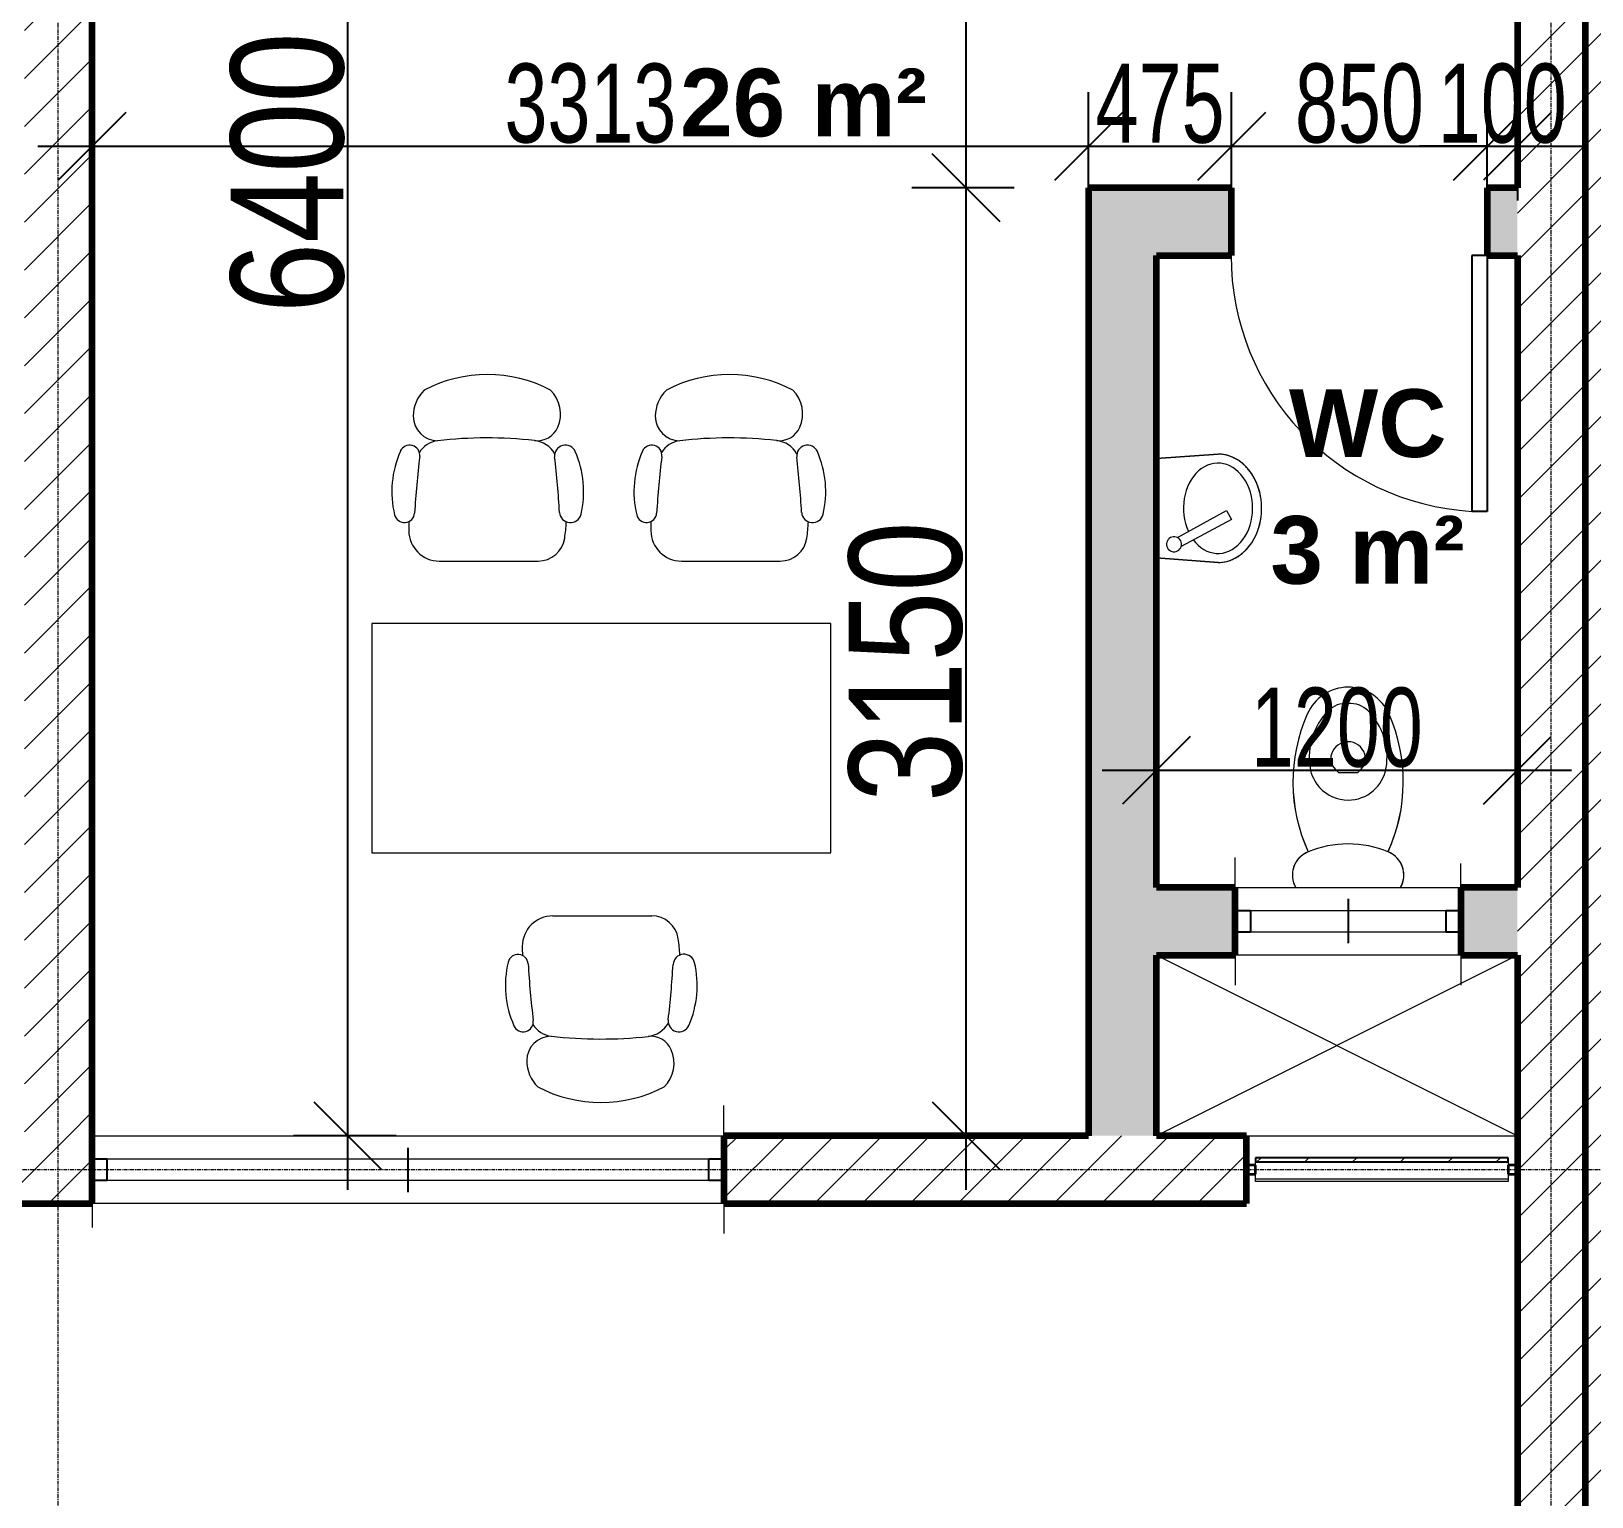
# Model space of a CAD drawing. Header units: millimetres. Extents: x -35190 to 411743, y -233114 to 23872.
# Drawn here: x 241586 to 246773, y -11419 to -6549 of the extents above; entities that cross this region are included whole.
import ezdxf

# ---------------------------------------------------------------- set-up
doc = ezdxf.new("R2010")
doc.units = ezdxf.units.MM
doc.linetypes.add('Grid Line', pattern=[22.225, 12.7, -3.175, 3.175, -3.175])
for name, color, linetype, lineweight in [('A-ANNO-DIMS', 211, 'Continuous', 9), ('A-AREA-IDEN', 2, 'Continuous', 9), ('A-DETL-THIN', 151, 'Continuous', 18), ('A-DOOR', 31, 'Continuous', 18), ('A-FLOR', 192, 'Continuous', 18), ('A-GLAZ', 151, 'Continuous', 18), ('A-GLAZ-CURT', 52, 'Continuous', 18), ('A-GLAZ-CWMG', 51, 'Continuous', 18), ('A-WALL', 113, 'Continuous', 18), ('A-WALL-PATT', 111, 'Continuous', 18), ('I-FURN', 30, 'Continuous', 18), ('P-SANR-FIXT', 6, 'Continuous', 18), ('S-GRID', 1, 'Continuous', 9)]:
    doc.layers.add(name, color=color, linetype=linetype, lineweight=lineweight)
doc.styles.add('Arial_3', font='arial.ttf', dxfattribs={"width": 0.8, "height": 375})
doc.styles.add('Arial_8', font='arial.ttf', dxfattribs={"width": 0.7, "height": 262.5})
doc.styles.add('Arial_B', font='arialbd.ttf', dxfattribs={"height": 225})
doc.dimstyles.new('main_4_5mm', dxfattribs={"dimscale": 304.8, "dimtxt": 382.597275, "dimasz": 0.738189, "dimexe": 0.590551, "dimexo": 0.0625, "dimgap": 0.024606, "dimtad": 1, "dimdec": 0, "dimzin": 0, "dimdsep": 46, "dimtxsty": 'Arial_3', "dimblk1": 'OBLIQUE', "dimblk2": 'OBLIQUE', "dimsah": 1, "dimcen": 0.09, "dimdle": 0.590551, "dimazin": 0, "dimtfac": 1, "dimtdec": 4, "dimtix": 1, "dimtmove": 0, "dimatfit": 3, "dimfxl": 0.590551, "dimfxlon": 1, "dimtvp": 1, "dimtolj": 1, "dimtzin": 0, "dimarcsym": 2})
doc.dimstyles.new('small_3_5mm', dxfattribs={"dimscale": 304.8, "dimtxt": 267.818092, "dimasz": 0.738189, "dimexe": 0.590551, "dimexo": 0.0625, "dimgap": 0.024606, "dimtad": 1, "dimdec": 0, "dimzin": 0, "dimdsep": 46, "dimtxsty": 'Arial_8', "dimblk1": 'OBLIQUE', "dimblk2": 'OBLIQUE', "dimsah": 1, "dimcen": 0.09, "dimdle": 0.590551, "dimazin": 0, "dimtfac": 1, "dimtdec": 4, "dimtix": 1, "dimtmove": 0, "dimatfit": 3, "dimfxl": 0.590551, "dimfxlon": 1, "dimtvp": 1, "dimtolj": 1, "dimtzin": 0, "dimarcsym": 2})
pattern_1 = [(45, (247326.97, -1578.69), (-79.5495, 79.5495), [])]

# ---------------------------------------------------------------- blocks, each defined once
blk = doc.blocks.new('Sliding - 2L - SL2_1 X 1_8-V2-SECOND FLOOR')
at = {"layer": 'A-GLAZ'}
for p, q in [((-723.8, 112.5), (-723.8, 212.5)), ((1376.2, 112.5), (1376.2, 212.5)), ((1326.2, 35), (-673.8, 35)), ((-673.8, -35), (1326.2, -35)), ((-723.8, -112.5), (-723.8, -192.5)), ((1376.2, -112.5), (1376.2, -212.5))]:
    blk.add_line(p, q, dxfattribs=at)
at = {"layer": 'A-GLAZ', "lineweight": 25}
for p, q in [((326.2, -75), (326.2, 72.5)), ((-673.8, 35), (-723.8, 35)), ((-673.8, -35), (-673.8, 35)), ((1376.2, 35), (1326.2, 35)), ((1326.2, -35), (1326.2, 35)), ((-723.8, -35), (-673.8, -35)), ((1326.2, -35), (1376.2, -35))]:
    blk.add_line(p, q, dxfattribs=at)
blk = doc.blocks.new('Basin - Small - Basin - Small-546006-SECOND FLOOR')
at = {"layer": 'P-SANR-FIXT'}
for p, q in [((7.1, 233.3), (37.7, 250.3)), ((97.3, 70.6), (7.1, 233.3)), ((37.7, 250.3), (126.8, 83)), ((-180, 205), (-165, 0)), ((-165, 0), (-180, 205)), ((165, 0), (180, 205)), ((180, 205), (165, 0))]:
    blk.add_line(p, q, dxfattribs=at)
for start, end in [(28, 208), (208, 28)]:
    blk.add_arc((119.5, 59), 25, start, end, dxfattribs=at)
for major_axis, ratio, start_param, end_param in [((-180, 0), 0.805556, 3.141593, 6.283185), ((150, 0), 0.766667, 5.476019, 11.537553)]:
    blk.add_ellipse((0, 205), major_axis=major_axis, ratio=ratio, start_param=start_param, end_param=end_param, dxfattribs=at)
blk.add_open_spline([(180, 205), (180, 210.5), (179.2, 221.4), (175.9, 237.3), (171.2, 250.4), (166.4, 260.6), (162.3, 267.9), (157.6, 275.1), (152.5, 282.2), (146.8, 289), (140.8, 295.5), (134.3, 301.6), (127.3, 307.6), (120, 313.2), (112.3, 318.4), (104.3, 323.3), (95.8, 327.8), (87.1, 332), (78.1, 335.7), (69, 339), (59.5, 341.9), (49.8, 344.4), (40.1, 346.4), (30.2, 348), (20.2, 349.2), (10.1, 349.8), (0, 350.1), (-10.1, 349.8), (-20.2, 349.2), (-30.2, 348), (-41.7, 346.2), (-54.7, 343.3), (-69, 339.1), (-82.7, 334), (-95.9, 327.9), (-108.4, 321), (-120, 313.3), (-131, 304.7), (-140.9, 295.5), (-149.8, 285.7), (-157.8, 275.2), (-164.5, 264.3), (-170.1, 252.9), (-174.5, 241.2), (-178.7, 225.5), (-180, 213.3), (-180, 205)], degree=3, knots=[0, 0, 0, 0, 0.035714, 0.071429, 0.107143, 0.125, 0.142857, 0.160714, 0.178571, 0.196429, 0.214286, 0.232143, 0.25, 0.267857, 0.285714, 0.303571, 0.321429, 0.339286, 0.357143, 0.375, 0.392857, 0.410714, 0.428571, 0.446429, 0.464286, 0.482143, 0.5, 0.517857, 0.535714, 0.553571, 0.571429, 0.598214, 0.625, 0.651786, 0.678571, 0.705357, 0.732143, 0.758929, 0.785714, 0.8125, 0.839286, 0.866071, 0.892857, 0.919643, 0.946429, 1, 1, 1, 1], dxfattribs=at)
blk = doc.blocks.new('Steelcase Turnstone - A La Carte - Seating - Task Chair - Modified Round Back-554156-SECOND FLOOR')
at = {"layer": 'I-FURN'}
blk.add_line((160.9, 9.5), (-167.8, 9.5), dxfattribs=at)
for centre, radius, start, end in [((1, 177.6), 451.9, 62.3158, 117.6842), ((-131, 498.9), 111, 134.6646, 203.6309), ((125.9, 490.6), 121.9, 360, 45.719), ((166.5, 490.6), 81.3, 270, 360), ((-164, 484.5), 75, 203.6309, 276.3691), ((2.4, -1005.8), 1424.6, 83.3865, 96.3691), ((12.8, 240.6), 331.6, 156.4001, 193.1707), ((-258.2, 358.9), 36, 353.2598, 156.4001), ((-145.8, 321.6), 88.9, 96.3691, 150.1791), ((157, 327.3), 82.5, 31.5986, 83.3865), ((259.7, 361), 33.8, 23.8492, 186.9281), ((-12.8, 240.6), 331.6, 346.5413, 23.8492), ((2857.8, -9.3), 3101.7, 173.2598, 176.6645), ((-2893.1, -22.1), 3142.2, 3.4898, 6.9281), ((-274.9, 173.3), 36.2, 193.1707, 356.6645), ((276.9, 171.2), 33.7, 183.4898, 346.5413), ((315.7, 170.1), 577.7, 183.0168, 188.4309), ((160.9, 111.1), 101.6, 270, 359.9136), ((-922.3, 112.8), 1184.9, 359.9136, 1.3599), ((-167.8, 98.4), 88.9, 188.4309, 270)]:
    blk.add_arc(centre, radius, start, end, dxfattribs=at)
blk = doc.blocks.new('M_Desk - 1525 x 762mm-99774-SECOND FLOOR')
at = {"layer": 'I-FURN'}
for p, q in [((1524.5, 762), (-0.5, 762)), ((-0.5, 762), (-0.5, 0)), ((1524.5, 0), (1524.5, 762)), ((-0.5, 0), (1524.5, 0))]:
    blk.add_line(p, q, dxfattribs=at)
blk = doc.blocks.new('Steelcase Turnstone - A La Carte - Seating - Task Chair - Modified Round Back-563677-SECOND FLOOR')
at = {"layer": 'I-FURN'}
blk.add_line((160.9, -9.5), (-167.8, -9.5), dxfattribs=at)
for centre, radius, start, end in [((-167.8, -98.4), 88.9, 90, 171.5691), ((160.9, -111.1), 101.6, 0.0864, 90), ((315.7, -170.1), 577.7, 171.5691, 176.9832), ((-274.9, -173.3), 36.2, 3.3355, 166.8293), ((276.9, -171.2), 33.7, 13.4587, 176.5102), ((-922.3, -112.8), 1184.9, 358.6401, 0.0864), ((12.8, -240.6), 331.6, 166.8293, 203.5999), ((2857.8, 9.3), 3101.7, 183.3355, 186.7402), ((-2893.1, 22.1), 3142.2, 353.0719, 356.5102), ((-12.8, -240.6), 331.6, 336.1508, 13.4587), ((-258.2, -358.9), 36, 203.5999, 6.7402), ((259.7, -361), 33.8, 173.0719, 336.1508), ((-164, -484.5), 75, 83.6309, 156.3691), ((-145.8, -321.6), 88.9, 209.8209, 263.6309), ((2.4, 1005.8), 1424.6, 263.6309, 276.6135), ((157, -327.3), 82.5, 276.6135, 328.4014), ((166.5, -490.6), 81.3, 0, 90), ((-131, -498.9), 111, 156.3691, 225.3354), ((125.9, -490.6), 121.9, 314.281, 0), ((1, -177.6), 451.9, 242.3158, 297.6842)]:
    blk.add_arc(centre, radius, start, end, dxfattribs=at)
blk = doc.blocks.new('WC Dis w Cistern _7_ - 540 x 360mm-V17-SECOND FLOOR')
at = {"layer": 'P-SANR-FIXT'}
for p, q in [((-43.1, -430.6), (-30.8, -418.2)), ((-30.8, -418.2), (30.8, -418.2)), ((30.8, -418.2), (43.1, -430.6))]:
    blk.add_line(p, q, dxfattribs=at)
for centre, radius, start, end in [((-102.8, -78.7), 82.5, 149.615, 246.8782), ((-102.8, -78.7), 82.5, 150.3955, 248.8192), ((102.8, -78.7), 82.5, 291.1808, 29.6045), ((102.8, -78.7), 82.5, 293.1218, 30.385), ((375, -388.2), 558.4, 155.3545, 203.7969), ((0, 162.1), 344.3, 246.8782, 293.1218), ((-375, -388.2), 558.4, 336.2031, 24.6455), ((375, -388.2), 558.4, 155.3903, 203.7969), ((-375, -388.2), 558.4, 336.2031, 24.6097), ((0, -455.9), 128.2, 89.9985, 170.9061), ((0, -455.9), 128.2, 42.4453, 90.0015), ((0, -455.9), 128.2, 9.0939, 42.4453), ((90.5, -470.4), 219.9, 170.9061, 224.3974), ((-7.8, -465.9), 50, 135, 197.1865), ((7.8, -465.9), 50, 342.8171, 45), ((-90.5, -470.4), 219.9, 315.6026, 9.0939), ((0, -463.5), 58.1, 197.1865, 342.8171), ((1.4, -553), 150, 203.7969, 269.4689), ((1.4, -553), 150, 203.7969, 269.4689), ((-1.4, -553), 150, 270.5311, 336.2031), ((-1.4, -553), 150, 270.5311, 336.2031), ((-8.3, -567.1), 81.6, 224.3974, 275.8355), ((8.3, -567.1), 81.6, 264.1645, 315.6026)]:
    blk.add_arc(centre, radius, start, end, dxfattribs=at)
blk = doc.blocks.new('M_Single-Flush - 850 x 2100mm-428754-SECOND FLOOR')
at = {"layer": 'A-DOOR', "lineweight": 25}
for p, q in [((374, -112.5), (374, -962.7)), ((425, -112.5), (374, -112.5)), ((425, -112.5), (425, -962.7)), ((425, -962.7), (374, -962.7))]:
    blk.add_line(p, q, dxfattribs=at)
at = {"layer": 'A-DOOR'}
blk.add_arc((425, -112.5), 851.7, 180, 266.567, dxfattribs=at)
blk = doc.blocks.new('grill panel - grill panel-695636-SECOND FLOOR')
at = {"layer": 'A-GLAZ-CURT'}
for p, q in [((-420, 39.4), (420, 39.4)), ((-420, 15), (-420, 25.4)), ((420, 25.4), (420, 15)), ((-420, -32.3), (-420, -15)), ((-420, -39.4), (-420, -32.3)), ((420, -32.3), (-420, -32.3)), ((420, -39.4), (-420, -39.4)), ((420, -15), (420, -32.3)), ((420, -32.3), (420, -39.4))]:
    blk.add_line(p, q, dxfattribs=at)
blk = doc.blocks.new('grill panel - grill panel-V31-SECOND FLOOR')
at = {"layer": 'A-GLAZ-CURT'}
h = blk.add_hatch(dxfattribs=at)
h.set_pattern_fill('FP_17', color=256, style=0, pattern_type=2)
h.set_pattern_definition([(45, (1251.1, 8752.82), (-79.5495, 79.5495), [])])
h.paths.add_polyline_path([(420, 25.4), (420, 39.2), (-420, 39.2), (-420, 25.4), (186.3, 25.4)])
at = {"layer": 'A-GLAZ-CURT', "lineweight": 25}
for p, q in [((-420, 39.2), (-420, 25.4)), ((420, 39.2), (-420, 39.2)), ((-420, 25.4), (420, 25.4)), ((420, 25.4), (420, 39.2))]:
    blk.add_line(p, q, dxfattribs=at)
blk = doc.blocks.new('Rectangular Mullion - 30mm Square-V32-SECOND FLOOR')
at = {"layer": 'A-GLAZ-CWMG'}
h = blk.add_hatch(dxfattribs=at)
h.set_pattern_fill('FP_18', color=256, style=0, pattern_type=2)
h.set_pattern_definition([(315, (801.1, -8752.82), (79.5495, 79.5495), [])])
h.paths.add_polyline_path([(0, 15), (0, -15), (-30, -15), (-30, 15)])
at = {"layer": 'A-GLAZ-CWMG', "lineweight": 35}
for p, q in [((-30, 15), (0, 15)), ((-30, -15), (-30, 15)), ((0, 15), (0, -15)), ((0, -15), (-30, -15))]:
    blk.add_line(p, q, dxfattribs=at)
blk = doc.blocks.new('Rectangular Mullion - 30mm Square-V33-SECOND FLOOR')
at = {"layer": 'A-GLAZ-CWMG', "lineweight": 35}
for p, q in [((0, 15), (-30, 15)), ((-30, 15), (-30, -15)), ((0, -15), (0, 15)), ((-30, -15), (0, -15))]:
    blk.add_line(p, q, dxfattribs=at)
blk = doc.blocks.new('Sliding - 2L - SL750 X 900-440830-SECOND FLOOR')
at = {"layer": 'A-GLAZ'}
for p, q in [((-48.8, 112.5), (-48.8, 212.5)), ((701.2, 112.5), (701.2, 212.5)), ((651.2, 35), (1.2, 35)), ((1.2, -35), (651.2, -35)), ((-48.8, -112.5), (-48.8, -192.5)), ((701.2, -112.5), (701.2, -212.5))]:
    blk.add_line(p, q, dxfattribs=at)
at = {"layer": 'A-GLAZ', "lineweight": 25}
for p, q in [((326.2, -75), (326.2, 72.5)), ((1.2, 35), (-48.8, 35)), ((1.2, -35), (1.2, 35)), ((701.2, 35), (651.2, 35)), ((651.2, -35), (651.2, 35)), ((-48.8, -35), (1.2, -35)), ((651.2, -35), (701.2, -35))]:
    blk.add_line(p, q, dxfattribs=at)
blk = doc.blocks.new('_Oblique')
at = {"color": 0, "linetype": 'ByBlock', "lineweight": -2}
blk.add_line((-0.5, -0.5), (0.5, 0.5), dxfattribs=at)
blk = doc.blocks.new('*D5162')
at = {"layer": 'A-ANNO-DIMS', "color": 0, "lineweight": -2, "transparency": 16777216}
for p, q in [((242637.5, -3639), (242637.5, -10399)), ((242798.5, -3819), (242457.5, -3819)), ((242798.5, -10219), (242457.5, -10219))]:
    blk.add_line(p, q, dxfattribs=at)
at = {"layer": 'Defpoints', "color": 0, "transparency": 16777216}
for p in [(242817.5, -3819), (242637.5, -10219), (242817.5, -10219)]:
    blk.add_point(p, dxfattribs=at)
at = {"layer": 'A-ANNO-DIMS', "color": 0, "lineweight": -2, "transparency": 16777216, "xscale": 224.9999999999999, "yscale": 224.9999999999999, "zscale": 224.9999999999999}
for p, rotation in [((242637.5, -3819), 90), ((242637.5, -10219), 270)]:
    blk.add_blockref('_Oblique', p, dxfattribs=dict(at, rotation=rotation))
at = {"layer": 'A-ANNO-DIMS', "color": 0, "transparency": 16777216, "insert": (242438.6, -7019), "char_height": 375, "width": 1101.88, "attachment_point": 5, "rotation": 90, "style": 'Arial_3'}
blk.add_mtext('\\A1;6400', dxfattribs=at)
blk = doc.blocks.new('*D5163')
at = {"layer": 'A-ANNO-DIMS', "color": 0, "lineweight": -2, "transparency": 16777216}
for p, q in [((244692.7, -3639), (244692.7, -7249)), ((244853.7, -3819), (244512.7, -3819)), ((244853.7, -7069), (244512.7, -7069))]:
    blk.add_line(p, q, dxfattribs=at)
at = {"layer": 'Defpoints', "color": 0, "transparency": 16777216}
for p in [(244872.7, -3819), (244692.7, -7069), (244872.7, -7069)]:
    blk.add_point(p, dxfattribs=at)
at = {"layer": 'A-ANNO-DIMS', "color": 0, "lineweight": -2, "transparency": 16777216, "xscale": 224.9999999999999, "yscale": 224.9999999999999, "zscale": 224.9999999999999}
for p, rotation in [((244692.7, -3819), 90), ((244692.7, -7069), 270)]:
    blk.add_blockref('_Oblique', p, dxfattribs=dict(at, rotation=rotation))
at = {"layer": 'A-ANNO-DIMS', "color": 0, "transparency": 16777216, "insert": (244493.6, -5444), "char_height": 375, "width": 1101.88, "attachment_point": 5, "rotation": 90, "style": 'Arial_3'}
blk.add_mtext('\\A1;3250', dxfattribs=at)
blk = doc.blocks.new('*D5164')
at = {"layer": 'A-ANNO-DIMS', "color": 0, "lineweight": -2, "transparency": 16777216}
for p, q in [((244692.7, -6889), (244692.7, -10399)), ((244853.7, -7069), (244512.7, -7069)), ((244853.7, -10219), (244512.7, -10219))]:
    blk.add_line(p, q, dxfattribs=at)
at = {"layer": 'Defpoints', "color": 0, "transparency": 16777216}
for p in [(244872.7, -7069), (244692.7, -10219), (244872.7, -10219)]:
    blk.add_point(p, dxfattribs=at)
at = {"layer": 'A-ANNO-DIMS', "color": 0, "lineweight": -2, "transparency": 16777216, "xscale": 224.9999999999999, "yscale": 224.9999999999999, "zscale": 224.9999999999999}
for p, rotation in [((244692.7, -7069), 90), ((244692.7, -10219), 270)]:
    blk.add_blockref('_Oblique', p, dxfattribs=dict(at, rotation=rotation))
at = {"layer": 'A-ANNO-DIMS', "color": 0, "transparency": 16777216, "insert": (244493.6, -8644), "char_height": 375, "width": 1101.88, "attachment_point": 5, "rotation": 90, "style": 'Arial_3'}
blk.add_mtext('\\A1;3150', dxfattribs=at)
blk = doc.blocks.new('*D5165')
at = {"layer": 'A-ANNO-DIMS', "color": 0, "lineweight": -2, "transparency": 16777216}
for p, q in [((245325.9, -8843.8), (245325.9, -9184.7)), ((246525.9, -8843.8), (246525.9, -9184.7)), ((245145.9, -9004.7), (246705.9, -9004.7))]:
    blk.add_line(p, q, dxfattribs=at)
at = {"layer": 'Defpoints', "color": 0, "transparency": 16777216}
for p in [(245325.9, -8824.7), (246525.9, -8824.7), (246525.9, -9004.7)]:
    blk.add_point(p, dxfattribs=at)
at = {"layer": 'A-ANNO-DIMS', "color": 0, "lineweight": -2, "transparency": 16777216, "xscale": 224.9999999999999, "yscale": 224.9999999999999, "zscale": 224.9999999999999, "rotation": 180}
blk.add_blockref('_Oblique', (245325.9, -9004.7), dxfattribs=at)
at = {"layer": 'A-ANNO-DIMS', "color": 0, "lineweight": -2, "transparency": 16777216, "xscale": 224.9999999999999, "yscale": 224.9999999999999, "zscale": 224.9999999999999}
blk.add_blockref('_Oblique', (246525.9, -9004.7), dxfattribs=at)
at = {"layer": 'A-ANNO-DIMS', "color": 0, "transparency": 16777216, "insert": (245925.9, -8863.2), "char_height": 262.5, "width": 672.429, "attachment_point": 5, "style": 'Arial_8'}
blk.add_mtext('\\A1;1200', dxfattribs=at)
blk = doc.blocks.new('*D5166')
at = {"layer": 'A-ANNO-DIMS', "color": 0, "lineweight": -2, "transparency": 16777216}
for p, q in [((241788.4, -6769.9), (241788.4, -7110.8)), ((245100.9, -7091.8), (245100.9, -6750.8)), ((241608.4, -6930.8), (245280.9, -6930.8))]:
    blk.add_line(p, q, dxfattribs=at)
at = {"layer": 'Defpoints', "color": 0, "transparency": 16777216}
for p in [(241788.4, -6750.8), (245100.9, -6930.8), (245100.9, -7110.8)]:
    blk.add_point(p, dxfattribs=at)
at = {"layer": 'A-ANNO-DIMS', "color": 0, "lineweight": -2, "transparency": 16777216, "xscale": 224.9999999999999, "yscale": 224.9999999999999, "zscale": 224.9999999999999, "rotation": 180}
blk.add_blockref('_Oblique', (241788.4, -6930.8), dxfattribs=at)
at = {"layer": 'A-ANNO-DIMS', "color": 0, "lineweight": -2, "transparency": 16777216, "xscale": 224.9999999999999, "yscale": 224.9999999999999, "zscale": 224.9999999999999}
blk.add_blockref('_Oblique', (245100.9, -6930.8), dxfattribs=at)
at = {"layer": 'A-ANNO-DIMS', "color": 0, "transparency": 16777216, "insert": (243444.6, -6789.2), "char_height": 262.5, "width": 672.429, "attachment_point": 5, "style": 'Arial_8'}
blk.add_mtext('\\A1;3313', dxfattribs=at)
blk = doc.blocks.new('*D5167')
at = {"layer": 'A-ANNO-DIMS', "color": 0, "lineweight": -2, "transparency": 16777216}
for p, q in [((245100.9, -7091.8), (245100.9, -6750.8)), ((245575.9, -7091.8), (245575.9, -6750.8)), ((244920.9, -6930.8), (245755.9, -6930.8))]:
    blk.add_line(p, q, dxfattribs=at)
at = {"layer": 'Defpoints', "color": 0, "transparency": 16777216}
for p in [(245575.9, -6930.8), (245100.9, -7110.8), (245575.9, -7110.8)]:
    blk.add_point(p, dxfattribs=at)
at = {"layer": 'A-ANNO-DIMS', "color": 0, "lineweight": -2, "transparency": 16777216, "xscale": 224.9999999999999, "yscale": 224.9999999999999, "zscale": 224.9999999999999, "rotation": 180}
blk.add_blockref('_Oblique', (245100.9, -6930.8), dxfattribs=at)
at = {"layer": 'A-ANNO-DIMS', "color": 0, "lineweight": -2, "transparency": 16777216, "xscale": 224.9999999999999, "yscale": 224.9999999999999, "zscale": 224.9999999999999}
blk.add_blockref('_Oblique', (245575.9, -6930.8), dxfattribs=at)
at = {"layer": 'A-ANNO-DIMS', "color": 0, "transparency": 16777216, "insert": (245338.4, -6789.8), "char_height": 262.5, "width": 504.322, "attachment_point": 5, "style": 'Arial_8'}
blk.add_mtext('\\A1;475', dxfattribs=at)
blk = doc.blocks.new('*D5168')
at = {"layer": 'A-ANNO-DIMS', "color": 0, "lineweight": -2, "transparency": 16777216}
for p, q in [((245575.9, -7091.8), (245575.9, -6750.8)), ((246425.9, -7091.8), (246425.9, -6750.8)), ((245395.9, -6930.8), (246605.9, -6930.8))]:
    blk.add_line(p, q, dxfattribs=at)
at = {"layer": 'Defpoints', "color": 0, "transparency": 16777216}
for p in [(246425.9, -6930.8), (245575.9, -7110.8), (246425.9, -7110.8)]:
    blk.add_point(p, dxfattribs=at)
at = {"layer": 'A-ANNO-DIMS', "color": 0, "lineweight": -2, "transparency": 16777216, "xscale": 224.9999999999999, "yscale": 224.9999999999999, "zscale": 224.9999999999999, "rotation": 180}
blk.add_blockref('_Oblique', (245575.9, -6930.8), dxfattribs=at)
at = {"layer": 'A-ANNO-DIMS', "color": 0, "lineweight": -2, "transparency": 16777216, "xscale": 224.9999999999999, "yscale": 224.9999999999999, "zscale": 224.9999999999999}
blk.add_blockref('_Oblique', (246425.9, -6930.8), dxfattribs=at)
at = {"layer": 'A-ANNO-DIMS', "color": 0, "transparency": 16777216, "insert": (246000.9, -6789.3), "char_height": 262.5, "width": 504.322, "attachment_point": 5, "style": 'Arial_8'}
blk.add_mtext('\\A1;850', dxfattribs=at)
blk = doc.blocks.new('*D5169')
at = {"layer": 'A-ANNO-DIMS', "color": 0, "lineweight": -2, "transparency": 16777216}
for p, q in [((246425.9, -7091.8), (246425.9, -6750.8)), ((246525.9, -6769.9), (246525.9, -7110.8)), ((246425.9, -6930.8), (246200.9, -6930.8)), ((246425.9, -6930.8), (246525.9, -6930.8)), ((246525.9, -6930.8), (246750.9, -6930.8))]:
    blk.add_line(p, q, dxfattribs=at)
at = {"layer": 'Defpoints', "color": 0, "transparency": 16777216}
for p in [(246525.9, -6750.8), (246525.9, -6930.8), (246425.9, -7110.8)]:
    blk.add_point(p, dxfattribs=at)
at = {"layer": 'A-ANNO-DIMS', "color": 0, "lineweight": -2, "transparency": 16777216, "xscale": 224.9999999999999, "yscale": 224.9999999999999, "zscale": 224.9999999999999}
blk.add_blockref('_Oblique', (246425.9, -6930.8), dxfattribs=at)
at = {"layer": 'A-ANNO-DIMS', "color": 0, "lineweight": -2, "transparency": 16777216, "xscale": 224.9999999999999, "yscale": 224.9999999999999, "zscale": 224.9999999999999, "rotation": 180}
blk.add_blockref('_Oblique', (246525.9, -6930.8), dxfattribs=at)
at = {"layer": 'A-ANNO-DIMS', "color": 0, "transparency": 16777216, "insert": (246475.9, -6789.3), "char_height": 262.5, "width": 504.322, "attachment_point": 5, "style": 'Arial_8'}
blk.add_mtext('\\A1;100', dxfattribs=at)

msp = doc.modelspace()

# ---------------------------------------------------------------- hatches: boundary and pattern name
at = {"layer": 'A-WALL-PATT'}
h = msp.add_hatch(dxfattribs=at)
h.set_pattern_fill('FP_1', color=256, style=0, pattern_type=2)
h.set_pattern_definition(pattern_1)
h.paths.add_polyline_path([(241788.4, -10219), (241788.4, -3594), (241563.4, -3594), (241563.4, -10219), (241614.5, -10219)])
h = msp.add_hatch(dxfattribs=at)
h.set_pattern_fill('FP_1', color=256, style=0, pattern_type=2)
h.set_pattern_definition(pattern_1)
h.paths.add_polyline_path([(246750.9, -11644), (246750.9, -3819), (246525.9, -3819), (246525.9, -11644)])
h = msp.add_hatch(dxfattribs=at)
h.set_pattern_fill('FP_1', color=256, style=0, pattern_type=2)
h.set_pattern_definition(pattern_1)
h.paths.add_polyline_path([(246750.9, -11656.5), (246975.9, -11656.5), (246975.9, -3819), (246750.9, -3819), (246750.9, -11603.9)])
h = msp.add_hatch(color=1, dxfattribs=at)
h.paths.add_polyline_path([(246425.9, -7294), (246525.9, -7294), (246525.9, -7069), (246425.9, -7069)])
h.paths.add_polyline_path([(245575.9, -7294), (245575.9, -7069), (245100.9, -7069), (245100.9, -7294), (245325.9, -7294)])
msp.add_hatch(color=1, dxfattribs=at).paths.add_polyline_path([(245100.9, -10219), (245325.9, -10219), (245325.9, -7294), (245100.9, -7294), (245100.9, -9906.3)])
h = msp.add_hatch(color=1, dxfattribs=at)
h.paths.add_polyline_path([(245325.9, -9619), (245588.4, -9619), (245588.4, -9394), (245325.9, -9394)])
h.paths.add_polyline_path([(246525.9, -9619), (246525.9, -9394), (246338.4, -9394), (246338.4, -9619)])
h = msp.add_hatch(dxfattribs=at)
h.set_pattern_fill('FP_1', color=256, style=0, pattern_type=2)
h.set_pattern_definition(pattern_1)
h.paths.add_polyline_path([(239894.6, -10444), (241788.4, -10444), (241788.4, -10219), (239894.6, -10219)])
h.paths.add_polyline_path([(236966.8, -10444), (238394.6, -10444), (238394.6, -10219), (236500.9, -10219), (236500.9, -10444)])
h.paths.add_polyline_path([(243888.4, -10444), (245625.9, -10444), (245625.9, -10219), (243888.4, -10219)])

# ---------------------------------------------------------------- linework, layer by layer
at = {"layer": 'A-DETL-THIN'}
for p, q in [((245325.9, -9619), (246525.9, -10219)), ((246525.9, -9619), (245325.9, -10219)), ((246525.9, -11644), (246525.9, -10444))]:
    msp.add_line(p, q, dxfattribs=at)
at = {"layer": 'A-FLOR'}
msp.add_line((245625.9, -10219), (246525.9, -10219), dxfattribs=at)
at = {"layer": 'A-WALL', "lineweight": 140}
for p, q in [((246750.9, -3594), (246750.9, -11656.5)), ((241788.4, -10444), (241788.4, -3819)), ((246525.9, -3819), (246525.9, -7069)), ((246525.9, -7294), (246525.9, -9394)), ((245588.4, -9394), (245325.9, -9394)), ((245588.4, -9619), (245588.4, -9394)), ((246525.9, -9394), (246338.4, -9394)), ((246338.4, -9394), (246338.4, -9619)), ((245325.9, -9619), (245588.4, -9619)), ((246338.4, -9619), (246525.9, -9619)), ((246525.9, -9619), (246525.9, -11644)), ((245100.9, -10219), (243888.4, -10219)), ((243888.4, -10219), (243888.4, -10444)), ((245625.9, -10219), (245325.9, -10219)), ((245625.9, -10444), (245625.9, -10219)), ((239894.6, -10444), (241788.4, -10444)), ((243888.4, -10444), (245625.9, -10444))]:
    msp.add_line(p, q, dxfattribs=at)
at = {"layer": 'A-WALL', "color": 250, "lineweight": 140}
for p, q in [((245575.9, -7069), (245100.9, -7069)), ((245100.9, -7069), (245100.9, -10219)), ((245575.9, -7294), (245575.9, -7069)), ((246525.9, -7069), (246425.9, -7069)), ((246425.9, -7069), (246425.9, -7294)), ((245325.9, -7294), (245575.9, -7294)), ((245325.9, -9394), (245325.9, -7294)), ((246425.9, -7294), (246525.9, -7294)), ((245325.9, -10219), (245325.9, -9619))]:
    msp.add_line(p, q, dxfattribs=at)
at = {"layer": 'A-WALL'}
for p, q in [((245588.4, -9394), (246338.4, -9394)), ((246338.4, -9619), (245588.4, -9619)), ((241788.4, -10219), (243888.4, -10219)), ((243888.4, -10444), (241788.4, -10444))]:
    msp.add_line(p, q, dxfattribs=at)
at = {"layer": 'S-GRID', "linetype": 'Grid Line'}
for p, q in [((241675.9, -24980.3), (241675.9, 17292.4)), ((246638.4, -24980.3), (246638.4, 17292.4)), ((231291.7, -10331.5), (294398.4, -10331.5))]:
    msp.add_line(p, q, dxfattribs=at)

# ---------------------------------------------------------------- block references
at = {"layer": 'A-DOOR'}
msp.add_blockref('M_Single-Flush - 850 x 2100mm-428754-SECOND FLOOR', (246000.9, -7181.5), dxfattribs=at)
at = {"layer": 'A-GLAZ', "rotation": 180}
msp.add_blockref('Sliding - 2L - SL750 X 900-440830-SECOND FLOOR', (246289.6, -9506.5), dxfattribs=at)
at = {"layer": 'A-GLAZ'}
msp.add_blockref('Sliding - 2L - SL2_1 X 1_8-V2-SECOND FLOOR', (242512.2, -10331.5), dxfattribs=at)
at = {"layer": 'A-GLAZ-CURT'}
for name in ['grill panel - grill panel-695636-SECOND FLOOR', 'grill panel - grill panel-V31-SECOND FLOOR']:
    msp.add_blockref(name, (246075.9, -10331.5), dxfattribs=at)
at = {"layer": 'A-GLAZ-CWMG', "rotation": 180}
msp.add_blockref('Rectangular Mullion - 30mm Square-V33-SECOND FLOOR', (245625.9, -10331.5), dxfattribs=at)
at = {"layer": 'A-GLAZ-CWMG', "extrusion": (0, 0, -1), "rotation": 180}
msp.add_blockref('Rectangular Mullion - 30mm Square-V32-SECOND FLOOR', (-246525.9, -10331.5), dxfattribs=at)
at = {"layer": 'I-FURN', "rotation": 180}
for name, p in [('Steelcase Turnstone - A La Carte - Seating - Task Chair - Modified Round Back-563677-SECOND FLOOR', (243103.4, -8319)), ('Steelcase Turnstone - A La Carte - Seating - Task Chair - Modified Round Back-563677-SECOND FLOOR', (243908.2, -8319)), ('M_Desk - 1525 x 762mm-99774-SECOND FLOOR', (244242.9, -8517)), ('Steelcase Turnstone - A La Carte - Seating - Task Chair - Modified Round Back-554156-SECOND FLOOR', (243480.9, -9479))]:
    msp.add_blockref(name, p, dxfattribs=at)
at = {"layer": 'P-SANR-FIXT'}
for name, p, rotation in [('Basin - Small - Basin - Small-546006-SECOND FLOOR', (245325.9, -8134), 269.9999999999999), ('WC Dis w Cistern _7_ - 540 x 360mm-V17-SECOND FLOOR', (245963.4, -9431.5), 180)]:
    msp.add_blockref(name, p, dxfattribs=dict(at, rotation=rotation))

# ---------------------------------------------------------------- texts
at = {"layer": 'A-AREA-IDEN', "char_height": 225, "attachment_point": 1, "style": 'Arial_B'}
for s, insert, width in [('26 m²', (243742.8, -6673), 1010.126), ('WC', (245766.8, -7738.7), 643.354), ('3 m²', (245704.9, -8159.6), 793.671)]:
    msp.add_mtext(s, dxfattribs=dict(at, insert=insert, width=width))

# ---------------------------------------------------------------- dimensions: what is measured, and where the dimension line sits
at = {"layer": 'A-ANNO-DIMS'}
for base, p1, p2, override, picture, middle in [((242637.5, -10219), (242817.5, -3819), (242817.5, -10219), {"dimpost": '<>', "dimfxl": 6400}, '*D5162', (242438.6, -7019)), ((244692.7, -7069), (244872.7, -3819), (244872.7, -7069), {"dimpost": '<>', "dimfxl": 3250}, '*D5163', (244493.6, -5444)), ((244692.7, -10219), (244872.7, -7069), (244872.7, -10219), {"dimpost": '<>', "dimfxl": 3150}, '*D5164', (244493.6, -8644))]:
    dim = msp.add_linear_dim(base=base, p1=p1, p2=p2, angle=90, dimstyle='main_4_5mm', override=override, dxfattribs=at)
    dim.commit()
    dim.dimension.update_dxf_attribs({"geometry": picture, "text_midpoint": middle})
for base, p1, p2, override, picture, middle in [((245100.8786243, -6930.8235803), (241788.3786243, -6750.8235803), (245100.8786243, -7110.8235803), {"dimpost": '<>', "dimfxl": 3332.004839}, '*D5166', (243444.6286243, -6789.2086417)), ((245575.9, -6930.8), (245100.9, -7110.8), (245575.9, -7110.8), {"dimpost": '<>', "dimfxl": 475}, '*D5167', (245338.4, -6789.8)), ((246425.9, -6930.8), (245575.9, -7110.8), (246425.9, -7110.8), {"dimpost": '<>', "dimfxl": 850}, '*D5168', (246000.9, -6789.3)), ((246525.9, -6930.8), (246425.9, -7110.8), (246525.9, -6750.8), {"dimpost": '<>', "dimfxl": 373.630834}, '*D5169', (246475.9, -6789.3)), ((246525.9, -9004.7), (245325.9, -8824.7), (246525.9, -8824.7), {"dimpost": '<>', "dimfxl": 1200}, '*D5165', (245925.9, -8863.2))]:
    dim = msp.add_linear_dim(base=base, p1=p1, p2=p2, dimstyle='small_3_5mm', override=override, dxfattribs=at)
    dim.commit()
    dim.dimension.update_dxf_attribs({"geometry": picture, "text_midpoint": middle})

doc.saveas('drawing.dxf')
